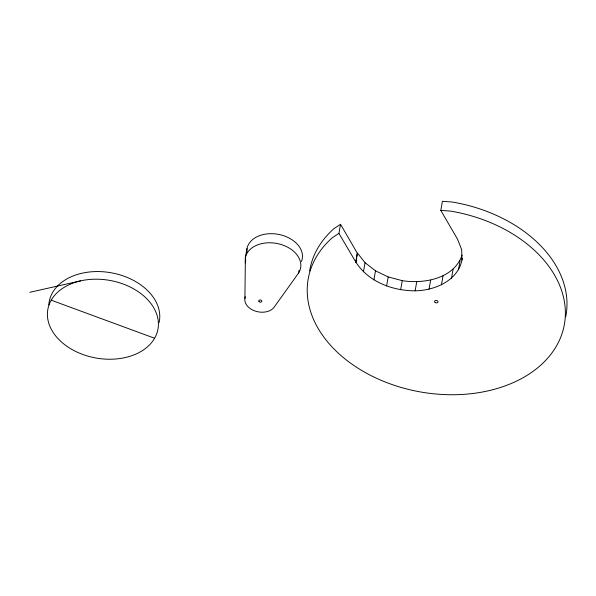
<?xml version="1.0" encoding="UTF-8"?>
<svg xmlns="http://www.w3.org/2000/svg" width="596" height="596" viewBox="0 0 596 596"><rect width="100%" height="100%" fill="white"/><g stroke="black" fill="none" stroke-linecap="round" stroke-linejoin="round"><path stroke-width="0.89" d="M299.095 270.256L298.611 272.983L274.719 306.366A15.608 10.996 10.1 0 1 256.585 311.492A15.608 10.996 10.1 0 1 244.904 298.469L245.373 257.599L246.997 248.51A28.101 19.802 10.1 0 1 280.351 234.764A28.101 19.802 10.1 0 1 301.442 261.54M246.953 252.026L246.997 248.51M245.798 260.139L245.314 262.866L245.373 257.599A28.101 19.802 10.1 0 1 280.5 244.323A28.101 19.802 10.1 0 1 298.611 272.983M244.904 298.469L245.224 296.652M462.272 258.269C459.024 280.276 435.155 290.528 415.129 290.826C392.563 290.796 368.544 281.878 355.939 262.262L338.923 233.394L340.54 224.305L333.961 228.633A130.092 91.665 10.1 0 0 309.629 271.024M355.708 262.315L357.324 253.225L340.54 224.305M355.939 262.262L357.324 253.225M363.433 271.798L365.057 262.709L357.563 253.173M373.886 279.904L375.502 270.815L365.057 262.709M386.573 286.028L388.197 276.939L375.502 270.815M400.646 289.753L402.263 280.664C424.188 284.128 454.01 278.645 462.123 255.066M415.129 290.826L416.746 281.737M461.952 260.087L461.662 249.687L457.631 239.376L440.802 210.381L442.418 201.292L452.2 202.014A130.092 91.665 10.1 0 1 565.716 316.826M429.046 289.172L430.67 280.083M441.45 284.903L443.066 275.814M451.485 278.31L453.109 269.221M458.48 269.846L460.097 260.757M338.923 233.394L332.337 237.715A130.092 91.665 10.1 0 0 378.996 379.384A130.092 91.665 10.1 0 0 560.151 338.61A130.092 91.665 10.1 0 0 450.583 211.103L440.802 210.381M29.8 292.301L80.646 280.858M388.197 276.939L402.263 280.664M51.211 300.183L154.602 338.245A55.942 39.418 10.1 0 0 94.563 279.204A55.942 39.418 10.1 0 0 59.555 340.197A55.942 39.418 10.1 0 0 154.602 338.245M48.82 304.869A55.942 39.418 10.1 0 1 109.806 272.543A55.942 39.418 10.1 0 1 159.11 322.525M259.089 301.643A1.565 1.103 10.1 0 0 261.741 301.591A1.565 1.103 10.1 0 0 260.065 299.944A1.565 1.103 10.1 0 0 259.089 301.643M435.117 302.448A1.728 1.222 10.1 0 0 437.963 302.09A1.728 1.222 10.1 0 0 435.803 300.436A1.728 1.222 10.1 0 0 435.117 302.448"/></g></svg>
